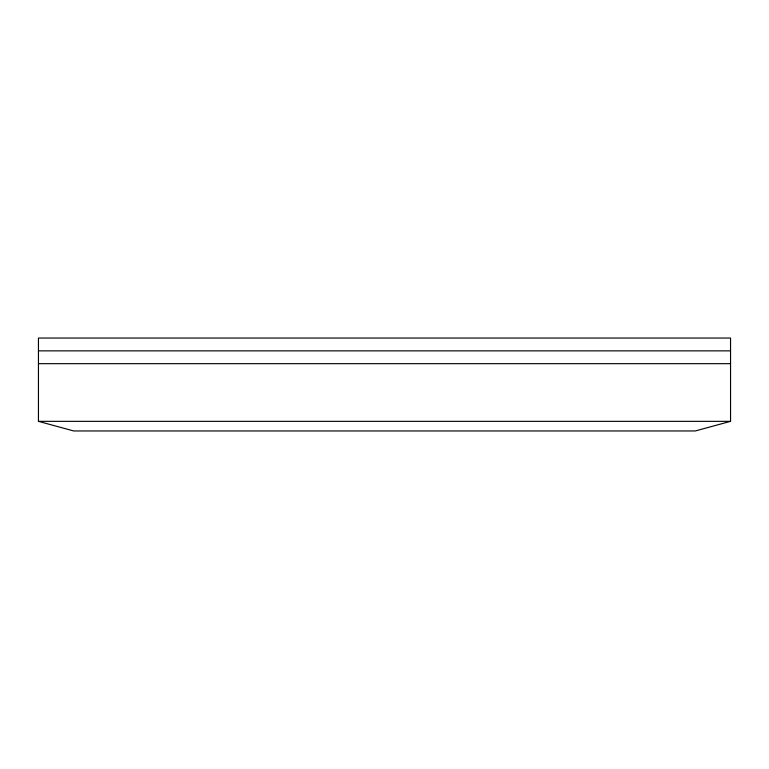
<?xml version="1.0" encoding="UTF-8"?>
<svg xmlns="http://www.w3.org/2000/svg" width="769" height="769" viewBox="0 0 769 769"><rect width="100%" height="100%" fill="white"/><g stroke="black" fill="none" stroke-linecap="round" stroke-linejoin="round"><path stroke-width="1.15" d="M730.55 421.345L695.301 430.957L73.699 430.957L38.45 421.345L38.45 338.043L730.55 338.043L730.55 421.345L38.45 421.345M38.45 350.856L730.55 350.856M38.45 363.67L730.55 363.67"/></g></svg>
